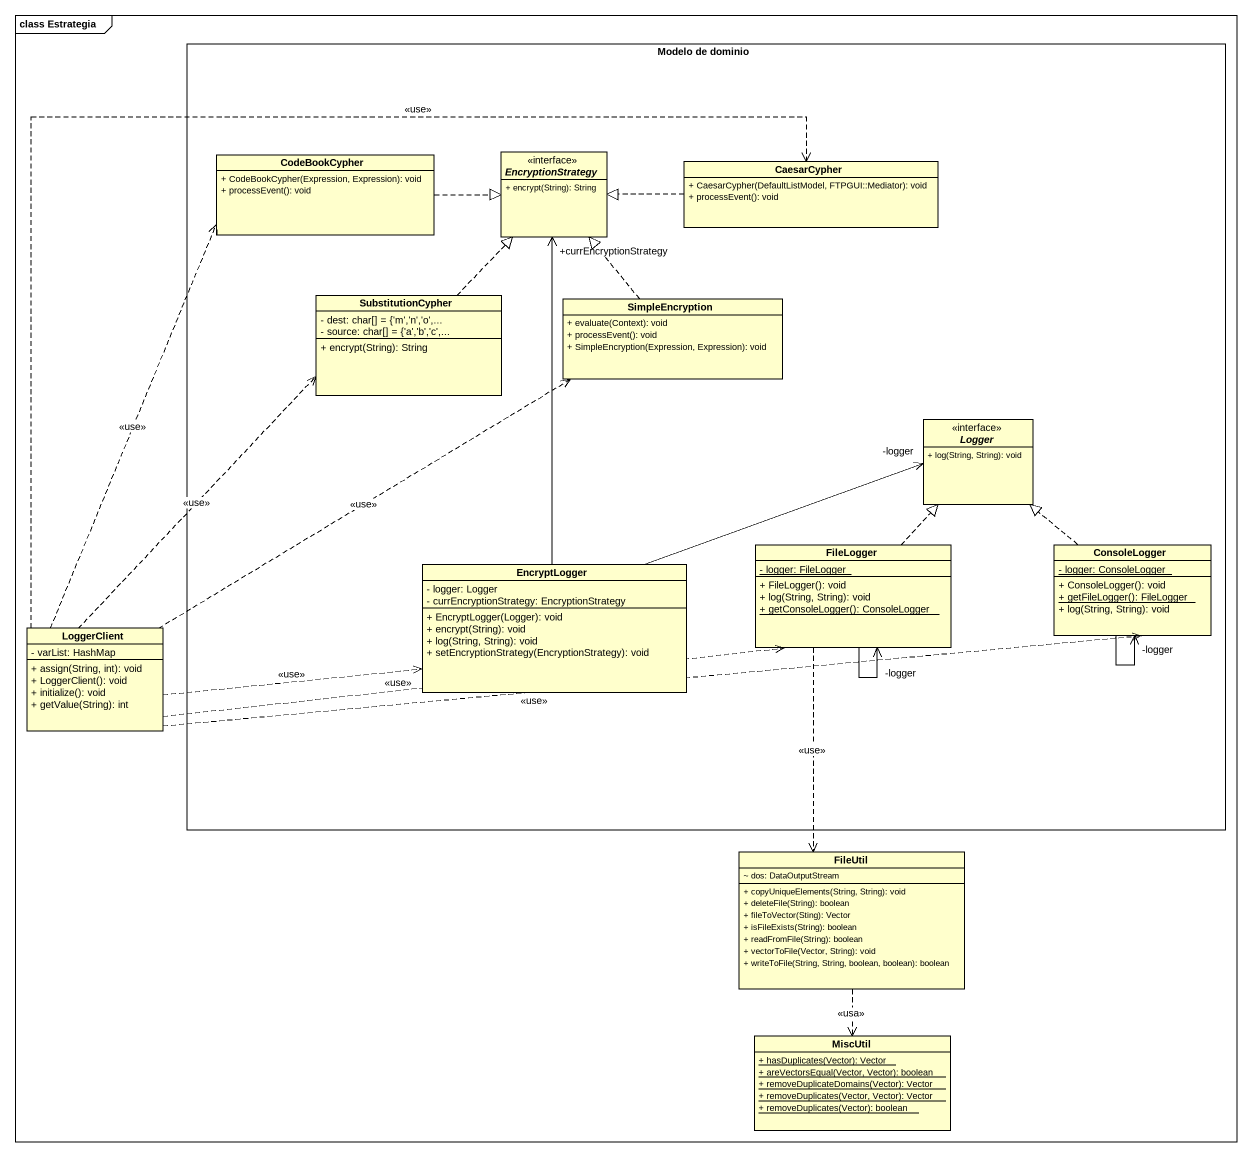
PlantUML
@startuml
mainframe class Estrategia
hide circle
hide empty members
skinparam classAttributeIconSize 0
rectangle "Modelo de dominio" as Modelo_de_dominio {
  class CodeBookCypher {
    + CodeBookCypher(Expression, Expression): void
    + processEvent(): void
  }
  interface EncryptionStrategy {
    + encrypt(String): String
  }
  class CaesarCypher {
    + CaesarCypher(DefaultListModel, FTPGUI::Mediator): void
    + processEvent(): void
  }
  class SubstitutionCypher {
    - dest: char[] = {'m','n','o',...
    - source: char[] = {'a','b','c',...
    + encrypt(String): String
  }
  class SimpleEncryption {
    + evaluate(Context): void
    + processEvent(): void
    + SimpleEncryption(Expression, Expression): void
  }
  interface Logger {
    + log(String, String): void
  }
  class EncryptLogger {
    - logger: Logger
    - currEncryptionStrategy: EncryptionStrategy
    + EncryptLogger(Logger): void
    + encrypt(String): void
    + log(String, String): void
    + setEncryptionStrategy(EncryptionStrategy): void
  }
  class FileLogger {
    {static} - logger: FileLogger
    + FileLogger(): void
    + log(String, String): void
    {static} + getConsoleLogger(): ConsoleLogger
  }
  class ConsoleLogger {
    {static} - logger: ConsoleLogger
    + ConsoleLogger(): void
    {static} + getFileLogger(): FileLogger
    + log(String, String): void
  }
}
class LoggerClient {
  - varList: HashMap
  + assign(String, int): void
  + LoggerClient(): void
  + initialize(): void
  + getValue(String): int
}
class FileUtil {
  ~ dos: DataOutputStream
  + copyUniqueElements(String, String): void
  + deleteFile(String): boolean
  + fileToVector(Sting): Vector
  + isFileExists(String): boolean
  + readFromFile(String): boolean
  + vectorToFile(Vector, String): void
  + writeToFile(String, String, boolean, boolean): boolean
}
class MiscUtil {
  {static} + hasDuplicates(Vector): Vector
  {static} + areVectorsEqual(Vector, Vector): boolean
  {static} + removeDuplicateDomains(Vector): Vector
  {static} + removeDuplicates(Vector, Vector): Vector
  {static} + removeDuplicates(Vector): boolean
}
CodeBookCypher .right.|> EncryptionStrategy
CaesarCypher .left.|> EncryptionStrategy
SubstitutionCypher .up.|> EncryptionStrategy
SimpleEncryption .up.|> EncryptionStrategy
EncryptLogger -up-> "+currEncryptionStrategy" EncryptionStrategy
EncryptLogger -right-> "-logger" Logger
FileLogger .up.|> Logger
FileLogger --> "-logger" FileLogger
FileLogger ..> FileUtil : <<use>>
ConsoleLogger .up.|> Logger
ConsoleLogger --> "-logger" ConsoleLogger
LoggerClient .up.> CodeBookCypher : <<use>>
LoggerClient .up.> CaesarCypher : <<use>>
LoggerClient .up.> SubstitutionCypher : <<use>>
LoggerClient .right.> SimpleEncryption : <<use>>
LoggerClient .right.> EncryptLogger : <<use>>
LoggerClient .right.> FileLogger : <<use>>
LoggerClient .right.> ConsoleLogger : <<use>>
FileUtil ..> MiscUtil : <<usa>>
@enduml
